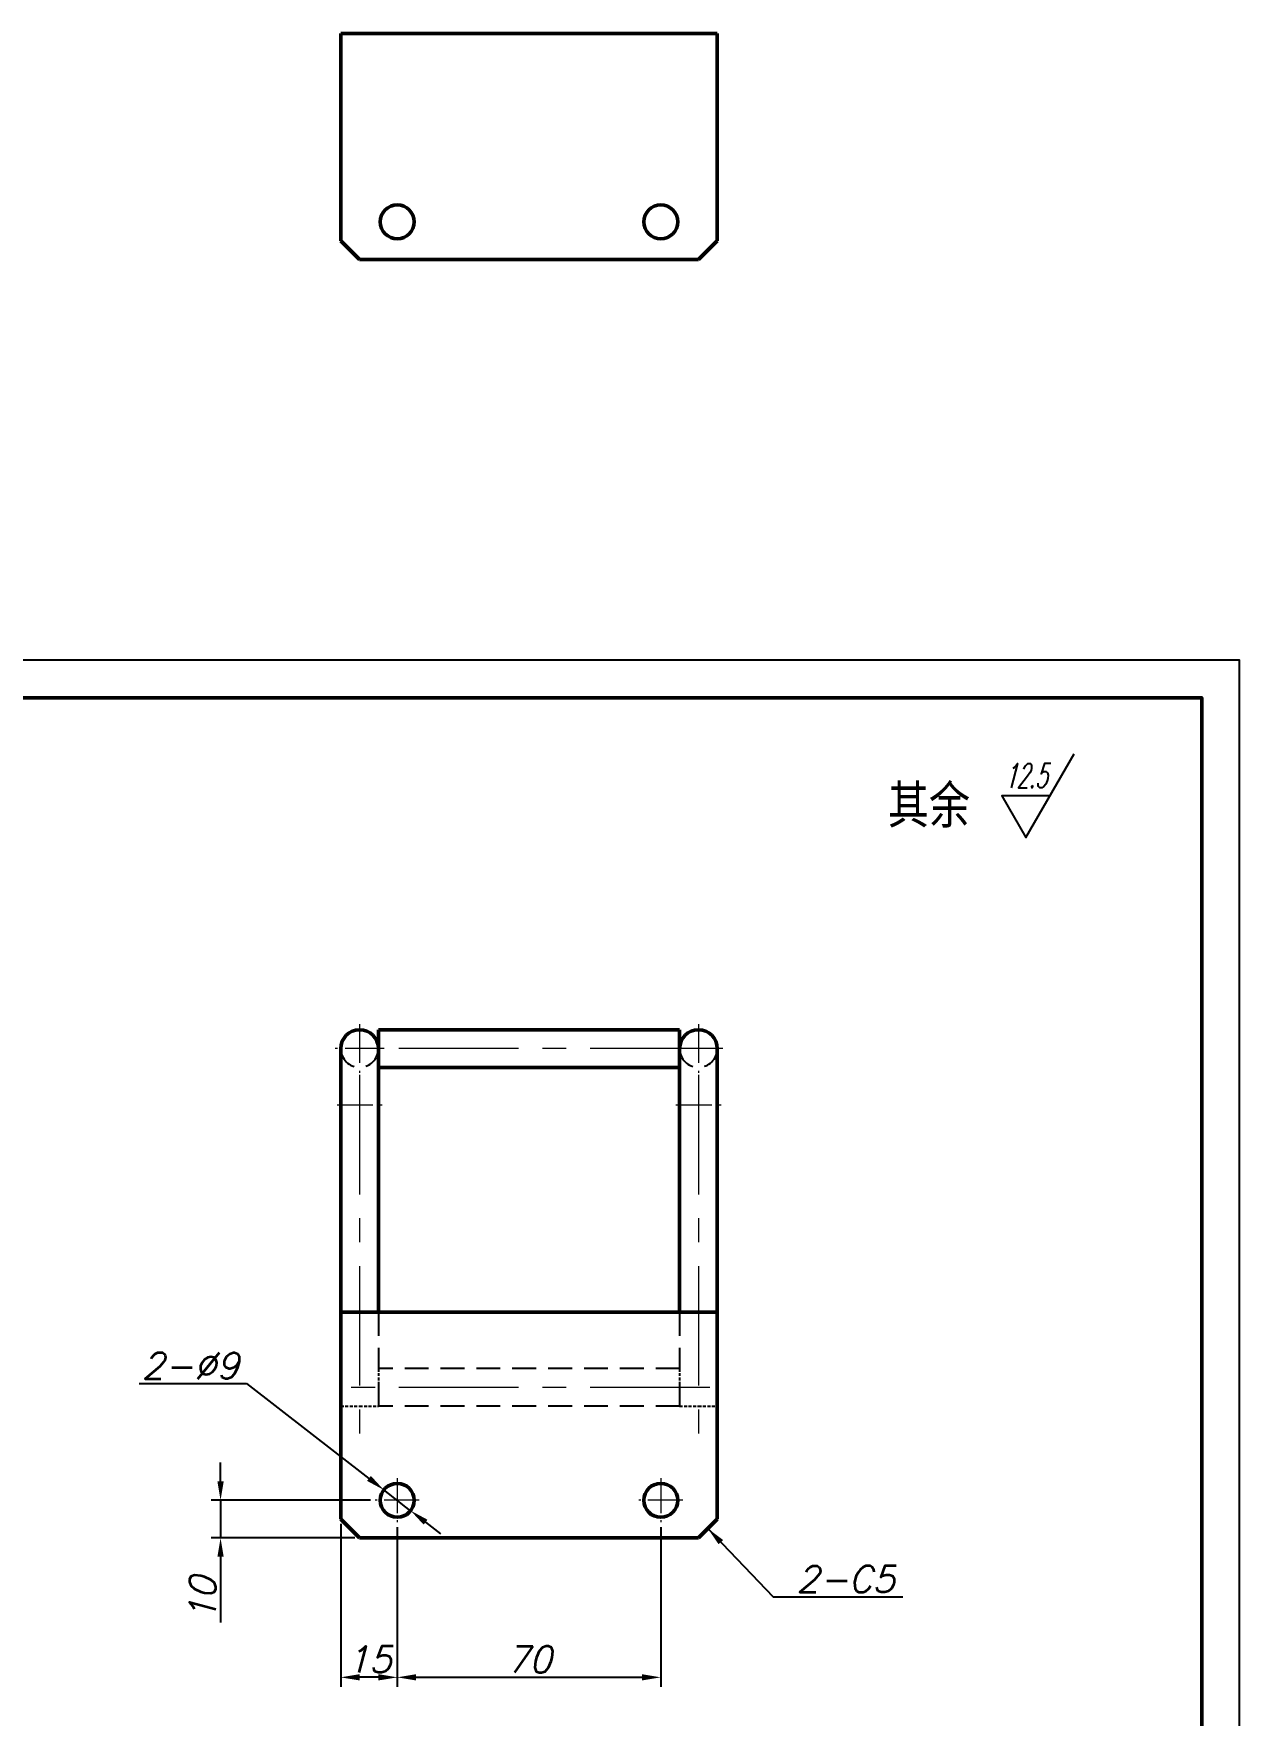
# Model space of a CAD drawing. Header units: inches. Extents: x 17901 to 26602, y 9673 to 14036.
# Drawn here: x 23158.4 to 23478.6, y 11534.4 to 11981.1 of the extents above; entities that cross this region are included whole.
import ezdxf
from ezdxf.enums import TextEntityAlignment as Align

# ---------------------------------------------------------------- set-up
doc = ezdxf.new("R2010")
doc.units = ezdxf.units.IN
doc.header["$MEASUREMENT"] = 0
doc.linetypes.add('CENTER', pattern=[50.8, 31.75, -6.35, 6.35, -6.35])
doc.linetypes.add('DASHED2', pattern=[9.525, 6.35, -3.175])
for name, color, linetype, lineweight in [('中心线', 1, 'CENTER', 15), ('图框_内框线', 5, 'Continuous', 50), ('标注线', 3, 'Continuous', 25), ('粗实线', 7, 'Continuous', 50), ('虚线', 2, 'DASHED2', 25)]:
    doc.layers.add(name, color=color, linetype=linetype, lineweight=lineweight)
doc.styles.add('DIM_FONT', font='romans.shx', dxfattribs={"oblique": 15})
doc.styles.add('仿宋体', font='FSGB2312.ttf', dxfattribs={"width": 0.8, "height": 3.5})
doc.dimstyles.new('幅面 1：2', dxfattribs={"dimscale": 2, "dimtxt": 3.5, "dimasz": 2.5, "dimexe": 1.25, "dimexo": 0.625, "dimtad": 1, "dimdsep": 46, "dimtxsty": 'DIM_FONT', "dimcen": 2.5, "dimclrd": 256, "dimclre": 256, "dimclrt": 256, "dimazin": 2, "dimtm": 1e-09, "dimtfac": 0.5, "dimtmove": 0, "dimatfit": 3, "dimfxl": 1, "dimlwd": -1, "dimarcsym": 0})
doc.dimstyles.new('幅面 1：2$0', dxfattribs={"dimscale": 2, "dimtxt": 3.5, "dimasz": 2.5, "dimexe": 1.25, "dimexo": 0.625, "dimtad": 1, "dimdsep": 46, "dimtxsty": 'DIM_FONT', "dimcen": 2.5, "dimclrd": 256, "dimclrt": 256, "dimadec": 0, "dimazin": 0, "dimtfac": 1, "dimtmove": 0, "dimatfit": 3, "dimfxl": 1, "dimlwd": -1, "dimarcsym": 0})
doc.dimstyles.new('幅面 1：2$3', dxfattribs={"dimscale": 2, "dimtxt": 3.5, "dimasz": 2.5, "dimexe": 1.25, "dimexo": 0.625, "dimtad": 1, "dimtih": 1, "dimtoh": 1, "dimdsep": 46, "dimtxsty": 'DIM_FONT', "dimcen": 2.5, "dimclrd": 256, "dimclre": 256, "dimclrt": 256, "dimazin": 2, "dimtm": 1e-09, "dimtfac": 0.5, "dimtmove": 0, "dimatfit": 3, "dimfxl": 1, "dimlwd": -1, "dimarcsym": 0})

# ---------------------------------------------------------------- blocks, each defined once
blk = doc.blocks.new('*D604')
at = {"layer": 'Defpoints', "color": 0, "transparency": 16777216}
for p in [(23254.95, 11585.72), (23324.95, 11585.72), (23324.95, 11544.54)]:
    blk.add_point(p, dxfattribs=at)
at = {"layer": '标注线', "color": 0, "lineweight": -2, "transparency": 16777216}
for p, q in [((23254.95, 11584.47), (23254.95, 11542.04)), ((23324.95, 11584.47), (23324.95, 11542.04))]:
    blk.add_line(p, q, dxfattribs=at)
at = {"layer": '标注线', "transparency": 16777216}
blk.add_line((23259.95, 11544.54), (23319.95, 11544.54), dxfattribs=at)
for points in [[(23259.95, 11545.37), (23259.95, 11543.71), (23254.95, 11544.54)], [(23319.95, 11545.37), (23319.95, 11543.71), (23324.95, 11544.54)]]:
    blk.add_solid(points, dxfattribs=at)
at = {"layer": '标注线', "transparency": 16777216, "insert": (23289.95, 11549.29), "char_height": 7, "attachment_point": 5, "style": 'DIM_FONT'}
blk.add_mtext('70', dxfattribs=at)
blk = doc.blocks.new('*D605')
at = {"layer": 'Defpoints', "color": 0, "transparency": 16777216}
for p in [(23239.95, 11586.57), (23254.95, 11585.72), (23239.95, 11544.54)]:
    blk.add_point(p, dxfattribs=at)
at = {"layer": '标注线', "color": 0, "lineweight": -2, "transparency": 16777216}
for p, q in [((23239.95, 11585.32), (23239.95, 11542.04)), ((23254.95, 11584.47), (23254.95, 11542.04))]:
    blk.add_line(p, q, dxfattribs=at)
at = {"layer": '标注线', "transparency": 16777216}
blk.add_line((23249.95, 11544.54), (23244.95, 11544.54), dxfattribs=at)
for points in [[(23244.95, 11545.37), (23244.95, 11543.71), (23239.95, 11544.54)], [(23249.95, 11545.37), (23249.95, 11543.71), (23254.95, 11544.54)]]:
    blk.add_solid(points, dxfattribs=at)
at = {"layer": '标注线', "transparency": 16777216, "insert": (23247.45, 11549.29), "char_height": 7, "attachment_point": 5, "style": 'DIM_FONT'}
blk.add_mtext('15', dxfattribs=at)
blk = doc.blocks.new('*D606')
at = {"layer": 'Defpoints', "color": 0, "transparency": 16777216}
for p in [(23249.1, 11591.57), (23208.02, 11581.57), (23244.95, 11581.57)]:
    blk.add_point(p, dxfattribs=at)
at = {"layer": '标注线', "transparency": 16777216}
for p, q in [((23208.02, 11596.57), (23208.02, 11601.57)), ((23208.02, 11591.57), (23208.02, 11581.57)), ((23208.02, 11576.57), (23208.02, 11559.07))]:
    blk.add_line(p, q, dxfattribs=at)
at = {"layer": '标注线', "color": 0, "lineweight": -2, "transparency": 16777216}
for p, q in [((23247.85, 11591.57), (23205.52, 11591.57)), ((23243.7, 11581.57), (23205.52, 11581.57))]:
    blk.add_line(p, q, dxfattribs=at)
at = {"layer": '标注线', "transparency": 16777216}
for points in [[(23207.19, 11596.57), (23208.85, 11596.57), (23208.02, 11591.57)], [(23207.19, 11576.57), (23208.85, 11576.57), (23208.02, 11581.57)]]:
    blk.add_solid(points, dxfattribs=at)
at = {"layer": '标注线', "transparency": 16777216, "insert": (23203.27, 11565.32), "char_height": 7, "attachment_point": 5, "rotation": 90, "style": 'DIM_FONT'}
blk.add_mtext('10', dxfattribs=at)
blk = doc.blocks.new('*D485')
at = {"layer": 'Defpoints', "color": 0, "transparency": 16777216}
for p in [(23251.39, 11594.32), (23258.51, 11588.81)]:
    blk.add_point(p, dxfattribs=at)
at = {"layer": '标注线', "transparency": 16777216}
for p, q in [((23186.36, 11622.56), (23214.88, 11622.56)), ((23214.88, 11622.56), (23247.44, 11597.38)), ((23258.51, 11588.81), (23251.39, 11594.32)), ((23262.47, 11585.75), (23266.42, 11582.7))]:
    blk.add_line(p, q, dxfattribs=at)
for points in [[(23247.95, 11598.04), (23246.93, 11596.72), (23251.39, 11594.32)], [(23262.98, 11586.41), (23261.96, 11585.1), (23258.51, 11588.81)]]:
    blk.add_solid(points, dxfattribs=at)
at = {"layer": '标注线', "transparency": 16777216, "insert": (23199.99, 11627.31), "char_height": 7, "attachment_point": 5, "style": 'DIM_FONT'}
blk.add_mtext('2-%%c9', dxfattribs=at)

msp = doc.modelspace()

# ---------------------------------------------------------------- linework, layer by layer
at = {"layer": 'Defpoints'}
msp.add_lwpolyline([(22638.627, 11220.746), (23478.627, 11220.746), (23478.627, 11814.746), (22638.627, 11814.746)], close=True, dxfattribs=at)
at = {"layer": '中心线', "ltscale": 0.325}
for p, q in [((23244.954, 11718.066), (23244.954, 11705.066)), ((23334.954, 11718.066), (23334.954, 11705.066)), ((23251.454, 11711.566), (23238.454, 11711.566)), ((23341.454, 11711.566), (23328.454, 11711.566))]:
    msp.add_line(p, q, dxfattribs=at)
at = {"layer": '中心线'}
for p, q in [((23337.954, 11711.566), (23241.954, 11711.566)), ((23244.954, 11704.567), (23244.954, 11608.566)), ((23334.954, 11704.567), (23334.954, 11608.566)), ((23337.954, 11621.566), (23241.954, 11621.566))]:
    msp.add_line(p, q, dxfattribs=at)
at = {"layer": '中心线', "ltscale": 0.3}
for p, q in [((23238.954, 11696.566), (23250.954, 11696.566)), ((23328.954, 11696.566), (23340.954, 11696.566))]:
    msp.add_line(p, q, dxfattribs=at)
at = {"layer": '中心线', "ltscale": 0.2925}
for p, q in [((23254.954, 11597.417), (23254.954, 11585.716)), ((23324.954, 11597.417), (23324.954, 11585.716)), ((23260.804, 11591.566), (23249.104, 11591.566)), ((23330.804, 11591.566), (23319.104, 11591.566))]:
    msp.add_line(p, q, dxfattribs=at)
at = {"layer": '图框_内框线'}
msp.add_lwpolyline([(22688.627, 11230.746), (23468.627, 11230.746), (23468.627, 11804.746), (22688.627, 11804.746)], close=True, dxfattribs=at)
at = {"layer": '标注线', "ltscale": 2}
msp.add_lwpolyline([(23428.309, 11778.726), (23415.509, 11778.726), (23421.909, 11767.641), (23434.709, 11789.811)], dxfattribs=at)
at = {"layer": '粗实线'}
for p, q in [((23339.954, 11981.147), (23239.954, 11981.147)), ((23239.954, 11981.147), (23239.954, 11926.147)), ((23339.954, 11926.147), (23339.954, 11981.147)), ((23244.954, 11921.147), (23334.954, 11921.147)), ((23329.954, 11716.566), (23249.954, 11716.566)), ((23329.954, 11716.566), (23249.954, 11716.566)), ((23329.954, 11716.566), (23249.954, 11716.566)), ((23329.954, 11706.566), (23249.954, 11706.566)), ((23239.954, 11696.566), (23239.954, 11641.566)), ((23249.954, 11696.566), (23249.954, 11641.566)), ((23329.954, 11696.566), (23329.954, 11641.566)), ((23339.954, 11696.566), (23339.954, 11616.566)), ((23339.954, 11641.566), (23239.954, 11641.566)), ((23239.954, 11641.566), (23239.954, 11586.566)), ((23339.954, 11586.566), (23339.954, 11641.566)), ((23244.954, 11581.566), (23334.954, 11581.566))]:
    msp.add_line(p, q, dxfattribs=at)
at = {"layer": '粗实线', "ltscale": 0.176777}
for p, q in [((23239.954, 11926.147), (23244.954, 11921.147)), ((23339.954, 11926.147), (23334.954, 11921.147)), ((23239.954, 11586.566), (23244.954, 11581.566)), ((23339.954, 11586.566), (23334.954, 11581.566))]:
    msp.add_line(p, q, dxfattribs=at)
at = {"layer": '粗实线', "ltscale": 0.125}
for p, q in [((23249.954, 11716.566), (23249.954, 11711.566)), ((23249.954, 11711.566), (23249.954, 11706.566))]:
    msp.add_line(p, q, dxfattribs=at)
at = {"layer": '粗实线', "ltscale": 0.124612}
msp.add_line((23329.954, 11716.566), (23329.954, 11711.582), dxfattribs=at)
at = {"layer": '粗实线', "ltscale": 0.375}
for p, q in [((23239.954, 11696.566), (23239.954, 11711.566)), ((23249.954, 11696.566), (23249.954, 11711.566)), ((23329.954, 11696.566), (23329.954, 11711.566)), ((23339.954, 11696.566), (23339.954, 11711.566))]:
    msp.add_line(p, q, dxfattribs=at)
at = {"layer": '粗实线'}
for centre in [(23254.954, 11931.147), (23324.954, 11931.147), (23254.954, 11591.566), (23324.954, 11591.566)]:
    msp.add_circle(centre, 4.5, dxfattribs=at)
for centre in [(23244.954, 11711.566), (23334.954, 11711.566)]:
    msp.add_arc(centre, 5, 0, 180, dxfattribs=at)
at = {"layer": '虚线', "ltscale": 0.000387714}
msp.add_line((23329.954, 11711.582), (23329.954, 11711.566), dxfattribs=at)
at = {"layer": '虚线', "ltscale": 0.125}
for p, q in [((23329.954, 11711.566), (23329.954, 11706.566)), ((23249.954, 11626.566), (23249.954, 11621.566)), ((23329.954, 11626.566), (23329.954, 11621.566)), ((23249.954, 11621.566), (23249.954, 11616.566)), ((23329.954, 11621.566), (23329.954, 11616.566)), ((23239.954, 11616.566), (23244.954, 11616.566)), ((23244.954, 11616.566), (23249.954, 11616.566)), ((23329.954, 11616.566), (23334.954, 11616.566)), ((23334.954, 11616.566), (23339.954, 11616.566))]:
    msp.add_line(p, q, dxfattribs=at)
at = {"layer": '虚线'}
for p, q in [((23329.954, 11706.566), (23249.954, 11706.566)), ((23329.954, 11706.566), (23249.954, 11706.566)), ((23239.954, 11641.566), (23239.954, 11616.566)), ((23249.954, 11641.566), (23249.954, 11616.566)), ((23329.954, 11641.566), (23329.954, 11616.566)), ((23329.954, 11626.566), (23249.954, 11626.566)), ((23329.954, 11616.566), (23249.954, 11616.566))]:
    msp.add_line(p, q, dxfattribs=at)
for centre in [(23244.954, 11711.566), (23334.954, 11711.566)]:
    msp.add_arc(centre, 5, 180, 0, dxfattribs=at)

# ---------------------------------------------------------------- texts
at = {"layer": '标注线', "ltscale": 2, "style": 'DIM_FONT', "oblique": 15, "width": 0.559478}
msp.add_text('12.5', height=6.4, dxfattribs=at).set_placement((23416.19, 11780.856), (23427.614, 11780.856), align=Align.FIT)
at = {"layer": '标注线', "insert": (23385.272, 11781.326), "char_height": 10, "width": 122.47298, "attachment_point": 1, "style": '仿宋体'}
msp.add_mtext('其余', dxfattribs=at)
at = {"layer": '标注线', "insert": (23361.021, 11567.136), "char_height": 7, "attachment_point": 7, "style": 'DIM_FONT'}
msp.add_mtext('2-C5', dxfattribs=at)

# ---------------------------------------------------------------- dimensions: what is measured, and where the dimension line sits
at = {"layer": '标注线'}
dim = msp.add_diameter_dim_2p(p1=(23258.514, 11588.814), p2=(23251.395, 11594.319), dimstyle='幅面 1：2$3', override={"dimpost": '2-%%c<>'}, dxfattribs=at)
dim.commit()
dim.dimension.update_dxf_attribs({"geometry": '*D485', "text_midpoint": (23199.993, 11622.558), "dimtype": 163})
dim = msp.add_linear_dim(base=(23208.02, 11581.566), p1=(23249.104, 11591.566), p2=(23244.954, 11581.566), angle=90, dimstyle='幅面 1：2$0', dxfattribs=at)
dim.commit()
dim.dimension.update_dxf_attribs({"geometry": '*D606', "text_midpoint": (23203.27, 11565.316)})
for base, p2, picture, middle in [((23239.954, 11544.541), (23239.954, 11586.566), '*D605', (23247.454, 11549.291)), ((23324.954, 11544.541), (23324.954, 11585.716), '*D604', (23289.954, 11549.291))]:
    dim = msp.add_linear_dim(base=base, p1=(23254.954, 11585.716), p2=p2, dimstyle='幅面 1：2$0', dxfattribs=at)
    dim.commit()
    dim.dimension.update_dxf_attribs({"geometry": picture, "text_midpoint": middle})

# ---------------------------------------------------------------- leaders
at = {"layer": '标注线', "annotation_type": 0, "has_hookline": 1, "hookline_direction": 0, "text_width": 28.209}
msp.add_leader([(23337.454, 11584.066), (23354.771, 11565.886), (23359.771, 11565.886)], dimstyle='幅面 1：2', override={"dimgap": 0.625, "dimtad": 1}, dxfattribs=at)

doc.saveas('drawing.dxf')
